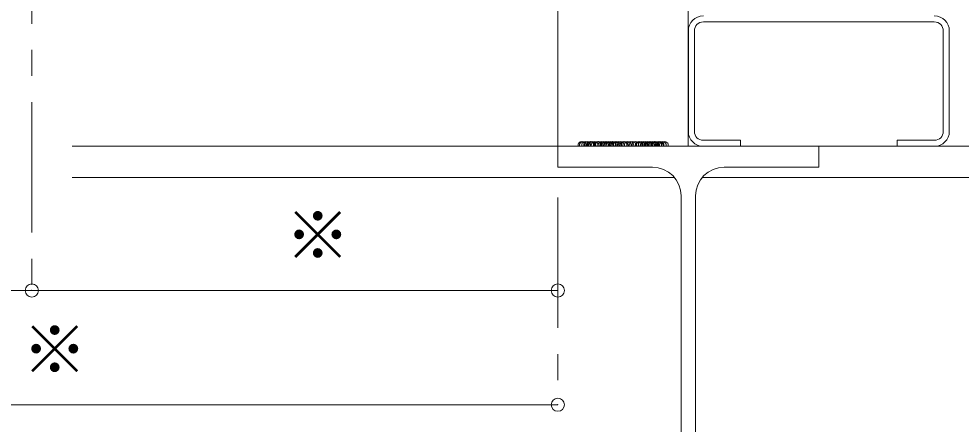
# Model space of a CAD drawing. Units: millimetres at full size, sheet at 1:10; details may follow other scales. Extents: x -4335 to 3998, y -1327 to 1433.
# Drawn here: x -3395.5 to -3034.4, y 522.6 to 677.9 of the extents above; entities that cross this region are included whole.
import ezdxf
from ezdxf.enums import TextEntityAlignment as Align

# ---------------------------------------------------------------- set-up
doc = ezdxf.new("R2010")
doc.units = ezdxf.units.MM
doc.header["$LTSCALE"] = 10
doc.header["$PDMODE"] = 32
doc.header["$PDSIZE"] = 5
doc.linetypes.add('CHAIN1', pattern=[8, 5, -1, 1, -1])
doc.layers.add('A-0', color=4, linetype='Continuous', lineweight=5)
doc.styles.add('ＭＳ ゴシック', font='')
doc.styles.get('ＭＳ ゴシック').set_extended_font_data('MS Gothic')

msp = doc.modelspace()

# ---------------------------------------------------------------- linework, layer by layer
at = {"layer": 'A-0', "color": 7, "linetype": 'CHAIN1'}
for p, q in [((-3390.51, 1365.99), (-3390.51, 573.8)), ((-3188.96, 609.45), (-3188.96, 530.01))]:
    msp.add_line(p, q, dxfattribs=at)
at = {"layer": 'A-0', "color": 2}
for p, q in [((-3188.96, 982.79), (-3188.96, 629.04)), ((-3138.96, 982.79), (-3138.96, 629.04)), ((-3138.96, 629.04), (-3188.96, 629.04))]:
    msp.add_line(p, q, dxfattribs=at)
at = {"layer": 'A-0', "color": 7}
for p, q in [((-3044.7, 676.74), (-3133.2, 676.74)), ((-3138.95, 634.79), (-3138.95, 673.29)), ((-3136.65, 673.29), (-3136.65, 634.79)), ((-3041.25, 673.29), (-3041.25, 634.79)), ((-3038.95, 673.29), (-3038.95, 634.79)), ((-3133.2, 631.34), (-3118.95, 631.34)), ((-3133.2, 629.04), (-3118.95, 629.04)), ((-3118.95, 631.34), (-3118.95, 629.04)), ((-3044.7, 629.04), (-3058.95, 629.04)), ((-3390.51, 573.8), (-3592.07, 573.8)), ((-3188.96, 573.8), (-3390.51, 573.8)), ((-3188.96, 530.01), (-3592.07, 530.01))]:
    msp.add_line(p, q, dxfattribs=at)
at = {"layer": 'A-0', "color": 6}
msp.add_line((-3138.96, 633.38), (-3138.96, 633.78), dxfattribs=at)
at = {"layer": 'A-0', "color": 3}
for p, q in [((-3375.01, 629.04), (-3188.96, 629.04)), ((-3188.96, 629.04), (-3188.96, 629.04)), ((-3188.96, 621.04), (-3188.96, 629.04)), ((-3138.96, 629.04), (-3088.96, 629.04)), ((-3088.96, 629.04), (-2664.39, 629.04)), ((-3088.96, 629.04), (-3088.96, 621.04)), ((-3152.71, 621.04), (-3188.96, 621.04)), ((-3125.21, 621.04), (-3088.96, 621.04)), ((-3375.01, 617.04), (-3188.96, 617.04)), ((-3188.96, 617.04), (-3144.22, 617.04)), ((-3133.69, 617.04), (-2664.39, 617.04)), ((-3141.71, 610.04), (-3141.71, 448.04)), ((-3136.21, 610.04), (-3136.21, 448.04))]:
    msp.add_line(p, q, dxfattribs=at)
at = {"layer": 'A-0', "color": 7}
msp.add_lwpolyline([(-3044.7, 631.34), (-3058.95, 631.34), (-3058.95, 629.04)], dxfattribs=at)
for centre, radius, start, end in [((-3133.2, 673.29), 5.75, 90, 180), ((-3044.7, 673.29), 5.75, 0, 90), ((-3133.2, 673.29), 3.45, 90, 180), ((-3044.7, 673.29), 3.45, 0, 90), ((-3133.2, 634.79), 5.75, 180, 270), ((-3133.2, 634.79), 3.45, 180, 270), ((-3044.7, 634.79), 3.45, 270, 0), ((-3044.7, 634.79), 5.75, 270, 0)]:
    msp.add_arc(centre, radius, start, end, dxfattribs=at)
at = {"layer": 'A-0', "color": 2}
for centre in [(-3179.93, 629.54), (-3179.38, 629.54), (-3178.52, 629.54), (-3177.74, 629.54), (-3176.55, 629.54), (-3176.42, 629.54), (-3176.23, 629.54), (-3175.73, 629.54), (-3174.86, 629.54), (-3173.81, 629.54), (-3173.49, 629.54), (-3173.27, 629.54), (-3172.22, 629.54), (-3171.53, 629.54), (-3170.8, 629.54), (-3170.12, 629.54), (-3169.57, 629.54), (-3168.93, 629.54), (-3168.02, 629.54), (-3167.83, 629.54), (-3166.92, 629.54), (-3166.46, 629.54), (-3165.64, 629.54), (-3164.86, 629.54), (-3163.77, 629.54), (-3163.31, 629.54), (-3162.17, 629.54), (-3161.17, 629.54), (-3160.3, 629.54), (-3159.25, 629.54), (-3157.92, 629.54), (-3157.56, 629.54), (-3156.83, 629.54), (-3156.01, 629.54), (-3155.46, 629.54), (-3154.45, 629.54), (-3154, 629.54), (-3153.36, 629.54), (-3152.72, 629.54), (-3152.08, 629.54), (-3151.81, 629.54), (-3151.53, 629.54), (-3150.53, 629.54), (-3149.93, 629.54), (-3149.57, 629.54), (-3148.75, 629.54), (-3147.93, 629.54)]:
    msp.add_arc(centre, 1.29, 337.0628, 202.9372, dxfattribs=at)
at = {"layer": 'A-0', "color": 3}
for centre, start, end in [((-3152.71, 610.04), 0, 90), ((-3125.21, 610.04), 90, 180)]:
    msp.add_arc(centre, 11, start, end, dxfattribs=at)
at = {"layer": 'A-0', "color": 7}
for p in [(-3390.51, 573.8), (-3188.96, 573.8), (-3188.96, 530.01)]:
    msp.add_point(p, dxfattribs=at)

# ---------------------------------------------------------------- texts
at = {"layer": 'A-0', "color": 3, "style": 'ＭＳ ゴシック'}
for p in [(-3293.46, 580.3), (-3394.24, 536.51)]:
    msp.add_text('※', height=18.33, dxfattribs=at).set_placement(p, align=Align.BOTTOM_LEFT)

doc.saveas('drawing.dxf')
